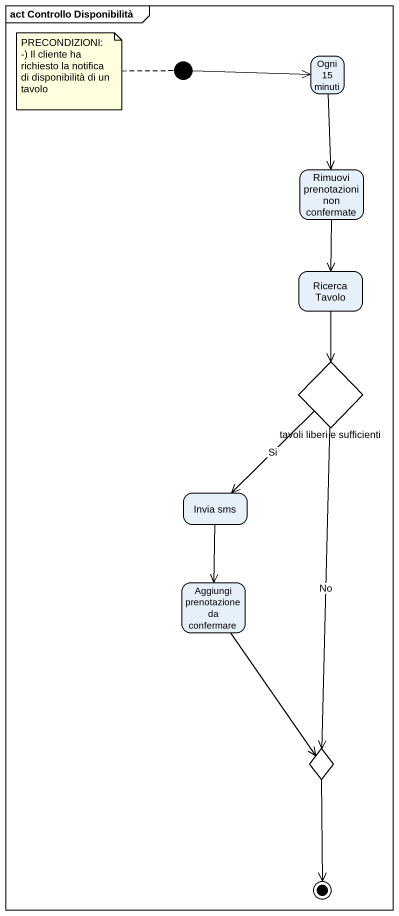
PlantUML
@startuml
mainframe act Controllo Disponibilità
hide empty description
state initial1 <<start>>
state "Ogni 15 minuti" as Ogni_15_minuti
state "Rimuovi prenotazioni non confermate" as Rimuovi_prenotazioni_non
state "Ricerca Tavolo" as Ricerca_Tavolo
state "tavoli liberi e sufficienti" as tavoli_liberi_e_sufficienti <<choice>>
state "Invia sms" as Invia_sms
state "Aggiungi prenotazione da confermare" as Aggiungi_prenotazione_da
state choice1 <<choice>>
initial1 -right-> Ogni_15_minuti
Ogni_15_minuti --> Rimuovi_prenotazioni_non
Rimuovi_prenotazioni_non --> Ricerca_Tavolo
Ricerca_Tavolo --> tavoli_liberi_e_sufficienti
tavoli_liberi_e_sufficienti --> Invia_sms : Si
tavoli_liberi_e_sufficienti --> choice1 : No
Invia_sms --> Aggiungi_prenotazione_da
Aggiungi_prenotazione_da --> choice1
choice1 --> [*]
note left of initial1
  PRECONDIZIONI:
  -) Il cliente ha richiesto la notifica di disponibilità di un tavolo
end note
@enduml
